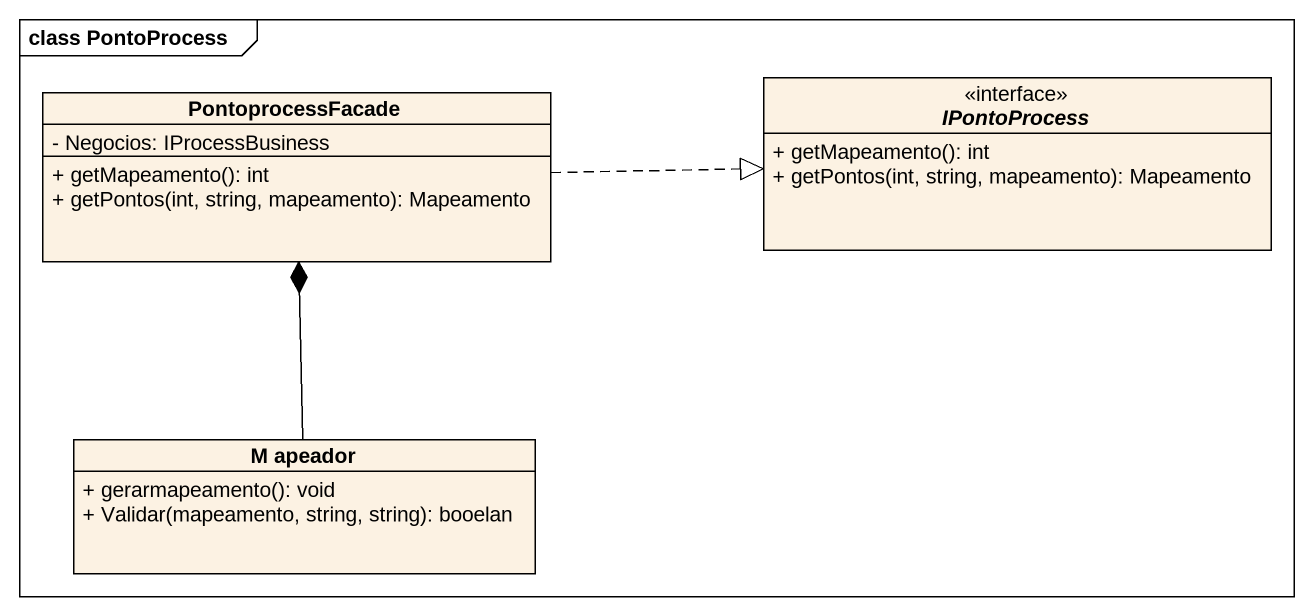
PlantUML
@startuml
mainframe class PontoProcess
hide circle
hide empty members
skinparam classAttributeIconSize 0
class PontoprocessFacade {
  - Negocios: IProcessBusiness
  + getMapeamento(): int
  + getPontos(int, string, mapeamento): Mapeamento
}
interface IPontoProcess <<interface>> {
  + getMapeamento(): int
  + getPontos(int, string, mapeamento): Mapeamento
}
class "M apeador" as M_apeador {
  + gerarmapeamento(): void
  + Validar(mapeamento, string, string): booelan
}
PontoprocessFacade .right.|> IPontoProcess
M_apeador -up-* PontoprocessFacade
@enduml
